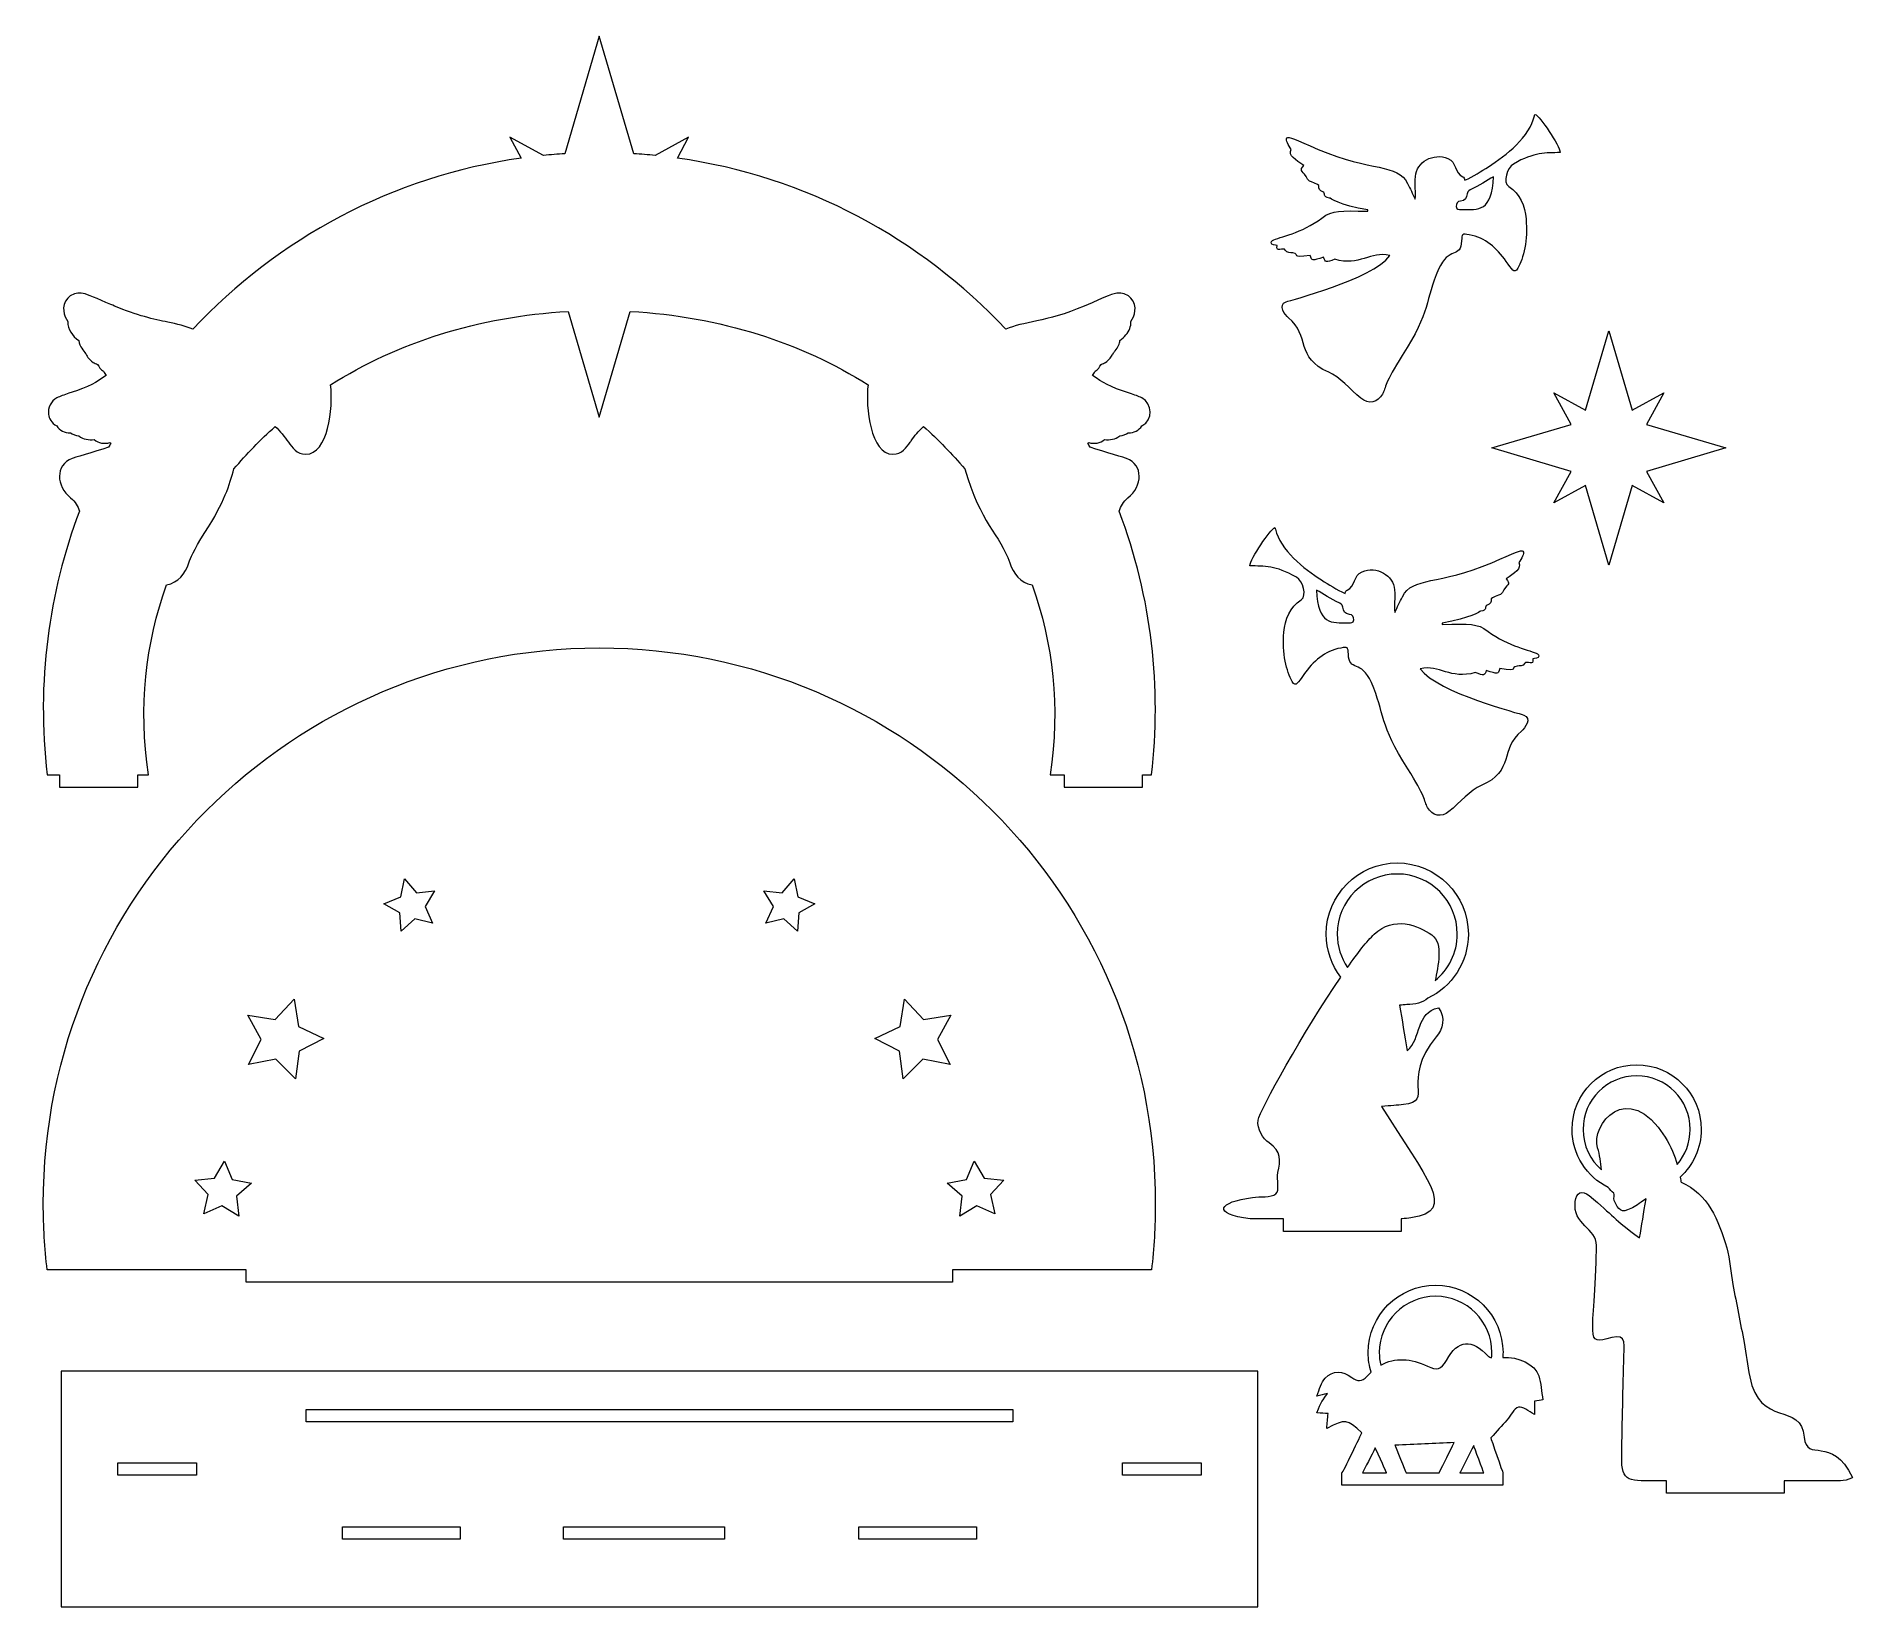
# Model space of a CAD drawing. Header units: inches. Extents: x -154 to 309, y 687 to 1087.
import ezdxf

# ---------------------------------------------------------------- set-up
doc = ezdxf.new("R2010")
doc.units = ezdxf.units.IN
doc.header["$MEASUREMENT"] = 0
doc.layers.add('_U+0421_U+043B_U+043E_U+0439 1', color=7, linetype='Continuous')

# ---------------------------------------------------------------- blocks, each defined once
blk = doc.blocks.new('block 3')
at = {"layer": '_U+0421_U+043B_U+043E_U+0439 1', "color": 1, "lineweight": 5, "true_color": 0xff000d}
for points in [[(-53.22, 860.73), (-57.75, 861.8), (-61.21, 858.67), (-61.59, 863.31), (-65.63, 865.63), (-61.33, 867.43), (-60.38, 871.99), (-57.34, 868.46), (-52.71, 868.96), (-55.13, 864.98), (-53.22, 860.73)], [(40.07, 863.31), (39.69, 858.67), (36.23, 861.8), (31.7, 860.73), (33.61, 864.98), (31.19, 868.96), (35.82, 868.46), (38.86, 871.99), (39.81, 867.43), (44.11, 865.63), (40.07, 863.31)], [(-87.26, 828.1), (-88.16, 821.08), (-93.17, 826.06), (-100.12, 824.75), (-96.93, 831.06), (-100.33, 837.26), (-93.34, 836.18), (-88.49, 841.33), (-87.36, 834.35), (-80.97, 831.33), (-87.26, 828.1)], [(66.64, 821.08), (65.74, 828.1), (59.45, 831.33), (65.84, 834.35), (66.97, 841.33), (71.82, 836.18), (78.81, 837.26), (75.41, 831.06), (78.6, 824.75), (71.65, 826.06), (66.64, 821.08)], [(-103.18, 791.14), (-102.62, 786.12), (-106.95, 788.73), (-111.54, 786.64), (-110.4, 791.56), (-113.8, 795.29), (-108.77, 795.72), (-106.28, 800.11), (-104.31, 795.46), (-99.37, 794.45), (-103.18, 791.14)], [(90.02, 786.64), (85.43, 788.73), (81.1, 786.12), (81.66, 791.14), (77.85, 794.45), (82.79, 795.46), (84.76, 800.11), (87.25, 795.72), (92.29, 795.29), (88.88, 791.56), (90.02, 786.64)]]:
    blk.add_lwpolyline(points, dxfattribs=at)
blk.add_open_spline([(-10.76, 930.81), (-88.99, 930.81), (-152.4, 867.4), (-152.4, 789.17), (-152.4, 783.5), (-152.06, 777.91), (-151.41, 772.41), (-151.41, 772.41), (-100.76, 772.41), (-100.76, 772.41), (-100.76, 772.41), (-100.76, 769.24), (-100.76, 769.24), (-100.76, 769.24), (79.24, 769.24), (79.24, 769.24), (79.24, 769.24), (79.24, 772.41), (79.24, 772.41), (79.24, 772.41), (129.89, 772.41), (129.89, 772.41), (130.54, 777.91), (130.88, 783.5), (130.88, 789.17), (130.88, 867.4), (67.47, 930.81), (-10.76, 930.81)], degree=3, knots=[0, 0, 0, 0, 1, 1, 1, 2, 2, 2, 3, 3, 3, 4, 4, 4, 5, 5, 5, 6, 6, 6, 7, 7, 7, 8, 8, 8, 9, 9, 9, 9], dxfattribs=at)
blk = doc.blocks.new('block 2')
at = {"layer": '_U+0421_U+043B_U+043E_U+0439 1'}
blk.add_blockref('block 3', (0, 0), dxfattribs=at)
blk = doc.blocks.new('block 5')
at = {"layer": '_U+0421_U+043B_U+043E_U+0439 1', "color": 1, "lineweight": 5, "true_color": 0xff000d}
for points in [[(-147.83, 746.63), (-147.83, 686.63), (156.97, 686.63), (156.97, 746.63), (-147.83, 746.63)], [(94.57, 733.67), (-85.43, 733.67), (-85.43, 736.84), (94.57, 736.84), (94.57, 733.67)], [(-113.4, 720.09), (-133.4, 720.09), (-133.4, 723.27), (-113.4, 723.27), (-113.4, 720.09)], [(142.54, 720.09), (122.54, 720.09), (122.54, 723.27), (142.54, 723.27), (142.54, 720.09)], [(-46.19, 703.8), (-76.19, 703.8), (-76.19, 706.97), (-46.19, 706.97), (-46.19, 703.8)], [(21.11, 703.8), (-19.89, 703.8), (-19.89, 706.97), (21.11, 706.97), (21.11, 703.8)], [(85.34, 703.8), (55.34, 703.8), (55.34, 706.97), (85.34, 706.97), (85.34, 703.8)]]:
    blk.add_lwpolyline(points, dxfattribs=at)
blk = doc.blocks.new('block 4')
at = {"layer": '_U+0421_U+043B_U+043E_U+0439 1'}
blk.add_blockref('block 5', (0, 0), dxfattribs=at)

msp = doc.modelspace()

# ---------------------------------------------------------------- linework, layer by layer
at = {"layer": '_U+0421_U+043B_U+043E_U+0439 1', "color": 1, "lineweight": 5, "true_color": 0xff000d}
msp.add_lwpolyline([(256, 975.77), (260.38, 967.76), (252.33, 972.14), (246.37, 951.91), (240.47, 972.14), (232.41, 967.76), (236.79, 975.77), (216.61, 981.72), (236.79, 987.67), (232.41, 995.73), (240.47, 991.35), (246.37, 1011.53), (252.33, 991.35), (260.38, 995.73), (256, 987.67), (276.18, 981.72), (256, 975.77)], dxfattribs=at)
for points, knots in [([(129.9, 898.52), (129.9, 898.52), (127.65, 898.52), (127.65, 898.52), (127.65, 898.52), (127.65, 895.35), (127.65, 895.35), (127.65, 895.35), (107.65, 895.35), (107.65, 895.35), (107.65, 895.35), (107.65, 898.52), (107.65, 898.52), (107.65, 898.52), (104.11, 898.52), (104.11, 898.52), (106.66, 915.65), (104.86, 932.04), (99.47, 946.86), (96.47, 947.45), (94.78, 949.63), (93.79, 952.51), (91.29, 959.74), (86.24, 962.57), (82.33, 976.4), (79.12, 980.22), (75.61, 983.82), (71.82, 987.19), (70.9, 986.38), (69.98, 985.33), (69.02, 984.01), (68.81, 983.72), (68.62, 983.43), (68.44, 983.18), (67.55, 981.88), (66.33, 980.11), (64.04, 980.11), (58.33, 980.1), (56.99, 992.1), (57.69, 997.8), (40.75, 1008.52), (20.12, 1015.23), (-2.86, 1016.49), (-2.86, 1016.49), (-10.79, 989.54), (-10.79, 989.54), (-10.79, 989.54), (-18.67, 1016.49), (-18.67, 1016.49), (-41.64, 1015.23), (-62.27, 1008.51), (-79.2, 997.8), (-78.47, 991.82), (-79.89, 980.11), (-85.55, 980.11), (-85.55, 980.11), (-85.55, 980.11), (-85.55, 980.11), (-87.84, 980.11), (-89.06, 981.88), (-89.95, 983.18), (-90.93, 984.6), (-92.03, 986.04), (-93.33, 987.18), (-97.12, 983.82), (-100.64, 980.21), (-103.85, 976.38), (-105.01, 972.29), (-106.1, 968.17), (-111.22, 960.22), (-114.29, 955.45), (-114.9, 953.68), (-115.3, 952.51), (-116.29, 949.65), (-117.96, 947.46), (-120.98, 946.86), (-126.37, 932.03), (-128.17, 915.65), (-125.63, 898.52), (-125.63, 898.52), (-128.29, 898.52), (-128.29, 898.52), (-128.29, 898.52), (-128.29, 895.35), (-128.29, 895.35), (-128.29, 895.35), (-148.29, 895.35), (-148.29, 895.35), (-148.29, 895.35), (-148.29, 898.52), (-148.29, 898.52), (-148.29, 898.52), (-151.41, 898.52), (-151.41, 898.52), (-154.18, 921.99), (-151.04, 944.96), (-143.2, 965.6), (-143.64, 966.91), (-144.17, 967.97), (-145.43, 969), (-149.17, 972.09), (-149.42, 977.34), (-145.06, 979.07), (-145.06, 979.07), (-139.36, 980.72), (-135.77, 981.91), (-135.59, 982.26), (-135.4, 982.61), (-135.21, 982.96), (-135.3, 983), (-135.38, 983.04), (-135.46, 983.09), (-136.89, 982.75), (-138.34, 982.88), (-139.43, 983.85), (-140.83, 983.75), (-142.19, 983.83), (-143.32, 984.81), (-144.15, 984.91), (-144.88, 985.16), (-145.5, 985.55), (-146.99, 985.52), (-148.23, 986.22), (-148.97, 987.35), (-150.41, 988.1), (-150.92, 989.28), (-151.06, 990.27), (-151.3, 991.9), (-150.42, 993.67), (-148.96, 994.46), (-148.14, 994.91), (-147.13, 995.23), (-145.86, 995.64), (-140.37, 997.4), (-138.99, 998.38), (-136.37, 1000.22), (-136.66, 1000.52), (-136.9, 1000.87), (-137.08, 1001.26), (-137.78, 1001.76), (-138.25, 1002.36), (-138.56, 1003.01), (-139.02, 1003.17), (-139.35, 1003.31), (-139.7, 1003.53), (-140.89, 1004.28), (-141.39, 1005.39), (-141.62, 1005.75), (-142.12, 1006.51), (-143.19, 1007.48), (-143.37, 1009.07), (-144.99, 1010.33), (-146.22, 1011.85), (-146.19, 1013.93), (-147.01, 1015.32), (-148.09, 1017.78), (-146.14, 1019.91), (-145.4, 1020.72), (-144.35, 1021.17), (-143.21, 1021.17), (-141.91, 1021.17), (-140.81, 1020.69), (-137.55, 1019.27), (-136.64, 1018.87), (-135.55, 1018.4), (-134.25, 1017.85), (-128.54, 1015.41), (-124.18, 1014.5), (-120.67, 1013.76), (-118.34, 1013.27), (-116.16, 1012.81), (-114.29, 1011.94), (-92.71, 1035.05), (-63.48, 1050.93), (-30.63, 1055.54), (-30.63, 1055.54), (-33.52, 1060.84), (-33.52, 1060.84), (-33.52, 1060.84), (-25, 1056.21), (-25, 1056.21), (-23.19, 1056.39), (-21.38, 1056.54), (-19.55, 1056.65), (-19.55, 1056.65), (-10.79, 1086.56), (-10.79, 1086.56), (-10.79, 1086.56), (-1.97, 1056.65), (-1.97, 1056.65), (-0.14, 1056.54), (1.68, 1056.39), (3.48, 1056.21), (3.48, 1056.21), (12, 1060.84), (12, 1060.84), (12, 1060.84), (9.12, 1055.54), (9.12, 1055.54), (41.96, 1050.93), (71.19, 1035.05), (92.77, 1011.94), (97.21, 1014), (102.91, 1013.66), (112.74, 1017.85), (118.7, 1020.39), (120.03, 1021.17), (121.69, 1021.17), (122.84, 1021.17), (123.88, 1020.72), (124.63, 1019.91), (126.58, 1017.78), (125.5, 1015.32), (124.68, 1013.93), (124.69, 1012.74), (124.26, 1011.54), (123.39, 1010.5), (122.94, 1009.97), (122.41, 1009.5), (121.86, 1009.07), (121.77, 1008.28), (121.41, 1007.41), (120.65, 1006.47), (120.48, 1006.26), (120.3, 1006.05), (120.1, 1005.74), (120.07, 1005.69), (120.04, 1005.64), (120, 1005.58), (119.72, 1005.09), (119.2, 1004.18), (118.19, 1003.53), (117.84, 1003.31), (117.5, 1003.17), (117.05, 1003.01), (116.74, 1002.36), (116.26, 1001.76), (115.56, 1001.25), (115.38, 1000.87), (115.14, 1000.52), (114.85, 1000.22), (117.57, 998.31), (118.99, 997.36), (124.34, 995.64), (125.62, 995.23), (126.62, 994.91), (127.44, 994.46), (130.14, 992.99), (130.45, 988.91), (127.45, 987.35), (126.7, 986.19), (125.44, 985.52), (123.98, 985.55), (123.37, 985.16), (122.64, 984.91), (121.8, 984.81), (120.68, 983.84), (119.33, 983.75), (117.92, 983.85), (116.83, 982.89), (115.38, 982.75), (113.94, 983.09), (113.86, 983.04), (113.78, 983), (113.7, 982.96), (113.89, 982.61), (114.07, 982.26), (114.26, 981.91), (117.86, 980.72), (123.54, 979.08), (123.54, 979.08), (127.89, 977.34), (127.66, 972.1), (123.91, 969), (122.66, 967.97), (122.13, 966.91), (121.68, 965.6), (130.07, 943.53), (132.48, 920.45), (129.9, 898.52)], [0, 0, 0, 0, 1, 1, 1, 2, 2, 2, 3, 3, 3, 4, 4, 4, 5, 5, 5, 6, 6, 6, 7, 7, 7, 8, 8, 8, 9, 9, 9, 10, 10, 10, 11, 11, 11, 12, 12, 12, 13, 13, 13, 14, 14, 14, 15, 15, 15, 16, 16, 16, 17, 17, 17, 18, 18, 18, 19, 19, 19, 20, 20, 20, 21, 21, 21, 22, 22, 22, 23, 23, 23, 24, 24, 24, 25, 25, 25, 26, 26, 26, 27, 27, 27, 28, 28, 28, 29, 29, 29, 30, 30, 30, 31, 31, 31, 32, 32, 32, 33, 33, 33, 34, 34, 34, 35, 35, 35, 36, 36, 36, 37, 37, 37, 38, 38, 38, 39, 39, 39, 40, 40, 40, 41, 41, 41, 42, 42, 42, 43, 43, 43, 44, 44, 44, 45, 45, 45, 46, 46, 46, 47, 47, 47, 48, 48, 48, 49, 49, 49, 50, 50, 50, 51, 51, 51, 52, 52, 52, 53, 53, 53, 54, 54, 54, 55, 55, 55, 56, 56, 56, 57, 57, 57, 58, 58, 58, 59, 59, 59, 60, 60, 60, 61, 61, 61, 62, 62, 62, 63, 63, 63, 64, 64, 64, 65, 65, 65, 66, 66, 66, 67, 67, 67, 68, 68, 68, 69, 69, 69, 70, 70, 70, 71, 71, 71, 72, 72, 72, 73, 73, 73, 74, 74, 74, 75, 75, 75, 76, 76, 76, 77, 77, 77, 78, 78, 78, 79, 79, 79, 80, 80, 80, 81, 81, 81, 82, 82, 82, 83, 83, 83, 84, 84, 84, 85, 85, 85, 86, 86, 86, 87, 87, 87, 88, 88, 88, 89, 89, 89, 90, 90, 90, 91, 91, 91, 92, 92, 92, 93, 93, 93, 93]), ([(220.9, 1048.33), (219.33, 1049.39), (220.49, 1053.09), (222.12, 1054.04), (227.51, 1057.19), (230.26, 1056.79), (233.99, 1056.97), (233.89, 1058.71), (228.82, 1066.33), (227.6, 1066.68), (227.55, 1066.55), (227.46, 1066.42), (227.43, 1066.28), (226.34, 1061.07), (220.26, 1056.19), (215.72, 1053.35), (213.92, 1052.22), (211.86, 1050.87), (209.74, 1049.93), (209.61, 1050.33), (209.48, 1050.69), (209.24, 1050.79), (207.12, 1051.65), (207.61, 1054.57), (205.42, 1055.47), (201.74, 1056.99), (197.33, 1054.55), (197.13, 1050.85), (197.01, 1048.63), (197.2, 1046.87), (197.09, 1045.07), (196.42, 1046.46), (195.79, 1047.78), (195.15, 1049.08), (192.56, 1054.28), (185.94, 1051.96), (172.32, 1057.77), (166.47, 1060.26), (164.85, 1061.16), (164.41, 1060.69), (163.85, 1060.08), (164.87, 1058.84), (165.51, 1057.77), (164.61, 1056.2), (166.7, 1055.08), (168.67, 1053.65), (167.59, 1052.32), (168.15, 1052.59), (169.29, 1050.85), (169.56, 1050.44), (169.76, 1049.92), (170.14, 1049.68), (170.43, 1049.5), (172.59, 1048.88), (172.53, 1048.58), (172.31, 1047.65), (172.82, 1047.24), (173.58, 1046.95), (174.41, 1046.62), (173.27, 1045.63), (175.27, 1045.38), (175.27, 1045.38), (177.81, 1043.57), (185.01, 1042.34), (185, 1042.24), (184.99, 1042.15), (184.99, 1042.05), (177.86, 1042.05), (176.24, 1042.47), (173.3, 1040.27), (168.1, 1036.36), (162.46, 1035.5), (160.69, 1034.53), (160.52, 1034.44), (160.36, 1034.13), (160.39, 1033.95), (160.46, 1033.45), (161.43, 1033.4), (161.92, 1033.31), (161.5, 1031.24), (163.53, 1032.97), (163.98, 1032.13), (164.43, 1031.28), (165.23, 1031.53), (165.91, 1031.4), (168.02, 1030.98), (165.02, 1030.05), (170.35, 1030.78), (170.77, 1029.22), (170.78, 1029.39), (173.76, 1030.3), (174.2, 1028.97), (174.35, 1028.95), (176.58, 1029.77), (182.95, 1027.94), (185.62, 1031.9), (190.62, 1030.74), (186.02, 1024.55), (165.05, 1019.3), (164.21, 1018.96), (162.01, 1018.09), (163.94, 1015.58), (164.78, 1014.89), (170.42, 1010.22), (166.5, 1004.75), (175.04, 1001.02), (177.72, 999.86), (180.56, 996.68), (183.26, 994.37), (185.16, 992.75), (187.6, 993.27), (188.76, 995.45), (189.64, 997.11), (189.21, 998.21), (193.78, 1005.3), (201.04, 1016.58), (199.59, 1019.29), (203.02, 1027.22), (205.6, 1033.16), (208.72, 1029.85), (208.9, 1034.47), (208.97, 1036.28), (209.09, 1036.34), (210.86, 1036.03), (214.99, 1035.33), (217.81, 1032.63), (220.27, 1029.25), (221.7, 1027.3), (222.25, 1025.9), (223.19, 1027.49), (224.67, 1029.99), (225.83, 1034.7), (225.31, 1040.05), (224.98, 1043.41), (223.86, 1046.36), (220.9, 1048.33)], [0, 0, 0, 0, 1, 1, 1, 2, 2, 2, 3, 3, 3, 4, 4, 4, 5, 5, 5, 6, 6, 6, 7, 7, 7, 8, 8, 8, 9, 9, 9, 10, 10, 10, 11, 11, 11, 12, 12, 12, 13, 13, 13, 14, 14, 14, 15, 15, 15, 16, 16, 16, 17, 17, 17, 18, 18, 18, 19, 19, 19, 20, 20, 20, 21, 21, 21, 22, 22, 22, 23, 23, 23, 24, 24, 24, 25, 25, 25, 26, 26, 26, 27, 27, 27, 28, 28, 28, 29, 29, 29, 30, 30, 30, 31, 31, 31, 32, 32, 32, 33, 33, 33, 34, 34, 34, 35, 35, 35, 36, 36, 36, 37, 37, 37, 38, 38, 38, 39, 39, 39, 40, 40, 40, 41, 41, 41, 42, 42, 42, 43, 43, 43, 44, 44, 44, 45, 45, 45, 45]), ([(208.78, 1042.44), (208.27, 1042.44), (207.56, 1042.39), (207.53, 1043.19), (207.5, 1043.9), (207.93, 1044.55), (208.59, 1044.6), (209.83, 1044.71), (210.17, 1045.41), (210.31, 1046.46), (210.35, 1046.8), (210.53, 1047.05), (211.11, 1047.44), (213.48, 1048.53), (215.25, 1049.78), (217.05, 1050.8), (216.53, 1041.82), (213.4, 1042.45), (208.78, 1042.44)], [0, 0, 0, 0, 1, 1, 1, 2, 2, 2, 3, 3, 3, 4, 4, 4, 5, 5, 5, 6, 6, 6, 6]), ([(228.26, 929.28), (226.49, 930.25), (220.86, 931.11), (215.65, 935.01), (212.72, 937.22), (211.09, 936.8), (203.97, 936.8), (203.96, 936.89), (203.95, 936.99), (203.94, 937.09), (211.14, 938.32), (213.68, 940.13), (213.68, 940.13), (215.68, 940.37), (214.54, 941.37), (215.38, 941.7), (216.13, 941.99), (216.64, 942.4), (216.43, 943.33), (216.36, 943.62), (218.53, 944.25), (218.81, 944.43), (219.19, 944.67), (219.4, 945.19), (219.66, 945.6), (220.81, 947.34), (221.36, 947.07), (220.28, 948.4), (222.25, 949.83), (224.34, 950.95), (223.45, 952.52), (224.09, 953.58), (225.1, 954.82), (224.54, 955.43), (224.11, 955.91), (222.49, 955.01), (216.63, 952.51), (203.01, 946.71), (196.4, 949.03), (193.81, 943.83), (193.16, 942.53), (192.54, 941.21), (191.86, 939.82), (191.75, 941.61), (191.94, 943.38), (191.82, 945.6), (191.62, 949.3), (187.21, 951.73), (183.53, 950.22), (181.34, 949.32), (181.83, 946.4), (179.72, 945.53), (179.48, 945.44), (179.35, 945.08), (179.21, 944.68), (177.09, 945.62), (175.04, 946.97), (173.23, 948.1), (168.7, 950.94), (162.61, 955.82), (161.52, 961.03), (161.49, 961.17), (161.41, 961.3), (161.35, 961.43), (160.13, 961.08), (155.07, 953.45), (154.96, 951.72), (158.69, 951.54), (161.45, 951.94), (166.83, 948.78), (168.46, 947.83), (169.62, 944.14), (168.05, 943.08), (165.1, 941.11), (163.97, 938.15), (163.64, 934.8), (163.13, 929.45), (164.29, 924.74), (165.77, 922.23), (166.7, 920.65), (167.26, 922.05), (168.68, 924), (171.14, 927.38), (173.97, 930.08), (178.1, 930.78), (179.87, 931.08), (179.99, 931.02), (180.05, 929.22), (180.23, 924.6), (183.36, 927.91), (185.93, 921.97), (189.36, 914.04), (187.91, 911.33), (195.18, 900.05), (199.74, 892.96), (199.32, 891.85), (200.2, 890.2), (201.35, 888.02), (203.79, 887.5), (205.69, 889.12), (208.4, 891.43), (211.23, 894.6), (213.91, 895.77), (222.46, 899.5), (218.53, 904.97), (224.18, 909.64), (225.01, 910.33), (226.94, 912.84), (224.75, 913.71), (223.9, 914.05), (202.94, 919.3), (198.33, 925.49), (203.33, 926.65), (206, 922.69), (212.38, 924.51), (214.6, 923.7), (214.75, 923.72), (215.2, 925.05), (218.17, 924.14), (218.18, 923.96), (218.6, 925.53), (223.94, 924.8), (220.93, 925.73), (223.04, 926.15), (223.73, 926.28), (224.53, 926.02), (224.98, 926.88), (225.42, 927.71), (227.45, 925.98), (227.03, 928.06), (227.52, 928.15), (228.49, 928.19), (228.57, 928.7), (228.59, 928.88), (228.43, 929.19), (228.26, 929.28)], [0, 0, 0, 0, 1, 1, 1, 2, 2, 2, 3, 3, 3, 4, 4, 4, 5, 5, 5, 6, 6, 6, 7, 7, 7, 8, 8, 8, 9, 9, 9, 10, 10, 10, 11, 11, 11, 12, 12, 12, 13, 13, 13, 14, 14, 14, 15, 15, 15, 16, 16, 16, 17, 17, 17, 18, 18, 18, 19, 19, 19, 20, 20, 20, 21, 21, 21, 22, 22, 22, 23, 23, 23, 24, 24, 24, 25, 25, 25, 26, 26, 26, 27, 27, 27, 28, 28, 28, 29, 29, 29, 30, 30, 30, 31, 31, 31, 32, 32, 32, 33, 33, 33, 34, 34, 34, 35, 35, 35, 36, 36, 36, 37, 37, 37, 38, 38, 38, 39, 39, 39, 40, 40, 40, 41, 41, 41, 42, 42, 42, 43, 43, 43, 44, 44, 44, 45, 45, 45, 45]), ([(180.17, 937.19), (175.55, 937.2), (172.43, 936.57), (171.91, 945.55), (173.71, 944.53), (175.48, 943.28), (177.84, 942.19), (178.43, 941.8), (178.6, 941.55), (178.65, 941.21), (178.79, 940.16), (179.12, 939.46), (180.36, 939.35), (181.03, 939.3), (181.45, 938.65), (181.43, 937.93), (181.39, 937.14), (180.68, 937.19), (180.17, 937.19)], [0, 0, 0, 0, 1, 1, 1, 2, 2, 2, 3, 3, 3, 4, 4, 4, 5, 5, 5, 6, 6, 6, 6]), ([(200.28, 841.57), (206.39, 844.49), (210.62, 850.72), (210.62, 857.93), (210.62, 867.91), (202.5, 876.04), (192.51, 876.04), (182.53, 876.04), (174.41, 867.91), (174.41, 857.93), (174.41, 853.81), (175.79, 850.01), (178.11, 846.97), (168.79, 833.28), (157.39, 812.94), (157.06, 810.53), (156.77, 808.39), (158.31, 805.74), (159.87, 804.74), (163.13, 802.63), (162.75, 800.19), (162.13, 797.2), (161.75, 795.38), (162.58, 792.56), (161.61, 791.81), (160.22, 790.72), (157.68, 791.14), (155.63, 790.86), (146.96, 789.68), (145.14, 786.72), (155.05, 785.38), (155.05, 785.38), (163.53, 785.38), (163.53, 785.38), (163.53, 785.38), (163.53, 782.2), (163.53, 782.2), (163.53, 782.2), (193.53, 782.2), (193.53, 782.2), (193.53, 782.2), (193.53, 785.38), (193.53, 785.38), (193.53, 785.38), (193.73, 785.38), (193.73, 785.38), (194.49, 785.47), (195.25, 785.56), (196.01, 785.67), (208.2, 787.29), (199.71, 795.84), (188.53, 814.01), (190.91, 814.21), (192.5, 814.32), (194.09, 814.49), (202.19, 815.34), (193.06, 820.27), (202.45, 831.76), (204.1, 833.79), (204.95, 836.58), (203.02, 839.15), (197.18, 838.01), (198.77, 831.45), (195.04, 828.18), (194.34, 832.41), (193.75, 835.99), (193.11, 839.83), (193.74, 839.86), (194.35, 839.91), (194.96, 839.99), (197.08, 839.86), (199.01, 840.51), (200.28, 841.57)], [0, 0, 0, 0, 1, 1, 1, 2, 2, 2, 3, 3, 3, 4, 4, 4, 5, 5, 5, 6, 6, 6, 7, 7, 7, 8, 8, 8, 9, 9, 9, 10, 10, 10, 11, 11, 11, 12, 12, 12, 13, 13, 13, 14, 14, 14, 15, 15, 15, 16, 16, 16, 17, 17, 17, 18, 18, 18, 19, 19, 19, 20, 20, 20, 21, 21, 21, 22, 22, 22, 23, 23, 23, 24, 24, 24, 24]), ([(186.62, 857.87), (184.81, 856.15), (182.44, 853.13), (179.82, 849.42), (178.18, 851.86), (177.23, 854.78), (177.23, 857.93), (177.23, 866.36), (184.09, 873.22), (192.51, 873.22), (200.94, 873.22), (207.8, 866.36), (207.8, 857.93), (207.8, 853.15), (205.6, 848.88), (202.15, 846.07), (202.89, 849.57), (204.28, 855.63), (201.35, 857.69), (197.83, 860.15), (191.66, 862.68), (186.62, 857.87)], [0, 0, 0, 0, 1, 1, 1, 2, 2, 2, 3, 3, 3, 4, 4, 4, 5, 5, 5, 6, 6, 6, 7, 7, 7, 7]), ([(296.2, 729.81), (295.46, 738.9), (284.74, 732.14), (282.29, 745.19), (281.74, 748.08), (281.39, 751.01), (280.86, 753.91), (279.95, 758.84), (278.93, 763.74), (278.03, 768.66), (277.45, 771.78), (277.33, 775), (276.45, 778.02), (274.38, 785.09), (271.66, 791.83), (264.81, 794.74), (264.77, 794.94), (264.7, 795.39), (264.57, 796.02), (267.88, 799.04), (269.95, 803.37), (269.95, 808.19), (269.95, 817.27), (262.57, 824.65), (253.49, 824.65), (244.41, 824.65), (237.03, 817.27), (237.03, 808.19), (237.03, 801.7), (240.8, 796.09), (246.26, 793.4), (246.64, 792.88), (247.1, 792.39), (247.68, 791.94), (247.99, 791.69), (247.56, 790.65), (247.8, 790.11), (248.9, 787.56), (249.49, 786.83), (252.05, 788.01), (253.13, 788.5), (254.07, 789.29), (255.88, 790.5), (255.25, 786.69), (254.79, 783.92), (254.23, 780.53), (247.5, 785.46), (247.75, 786.06), (241.39, 791.31), (239.56, 792.82), (238.18, 792.16), (237.86, 789.82), (237.06, 783.91), (243.36, 782.95), (243.27, 778.64), (242.77, 754.36), (239.92, 753.14), (247.16, 755.16), (251.1, 756.26), (250.29, 753.21), (250.2, 749.02), (250.02, 740.59), (249.74, 732.16), (249.72, 723.73), (249.7, 717.82), (252.54, 718.7), (261.08, 718.7), (261.08, 718.7), (261.08, 715.53), (261.08, 715.53), (261.08, 715.53), (291.08, 715.53), (291.08, 715.53), (291.08, 715.53), (291.08, 718.7), (291.08, 718.7), (291.08, 718.7), (305.41, 718.7), (305.41, 718.7), (306.38, 718.7), (307.34, 718.92), (308.21, 719.35), (308.31, 719.4), (308.42, 719.45), (308.52, 719.5), (303.11, 730.72), (296.75, 723.09), (296.2, 729.81)], [0, 0, 0, 0, 1, 1, 1, 2, 2, 2, 3, 3, 3, 4, 4, 4, 5, 5, 5, 6, 6, 6, 7, 7, 7, 8, 8, 8, 9, 9, 9, 10, 10, 10, 11, 11, 11, 12, 12, 12, 13, 13, 13, 14, 14, 14, 15, 15, 15, 16, 16, 16, 17, 17, 17, 18, 18, 18, 19, 19, 19, 20, 20, 20, 21, 21, 21, 22, 22, 22, 23, 23, 23, 24, 24, 24, 25, 25, 25, 26, 26, 26, 27, 27, 27, 28, 28, 28, 29, 29, 29, 29]), ([(260.77, 806.22), (251.18, 821.32), (241.62, 809.18), (243.54, 803.48), (244.14, 801.71), (244.26, 799.75), (244.58, 797.87), (241.69, 800.37), (239.85, 804.07), (239.85, 808.19), (239.85, 815.71), (245.97, 821.83), (253.49, 821.83), (261.01, 821.83), (267.13, 815.71), (267.13, 808.19), (267.13, 804.78), (265.87, 801.66), (263.8, 799.27), (263.19, 801.37), (262.25, 803.9), (260.77, 806.22)], [0, 0, 0, 0, 1, 1, 1, 2, 2, 2, 3, 3, 3, 4, 4, 4, 5, 5, 5, 6, 6, 6, 7, 7, 7, 7]), ([(228.59, 745.38), (227.71, 748.37), (223.26, 750.4), (219.39, 750.05), (219.42, 750.48), (219.45, 750.9), (219.45, 751.33), (219.45, 760.8), (211.74, 768.5), (202.28, 768.5), (192.81, 768.5), (185.11, 760.8), (185.11, 751.33), (185.11, 749.6), (185.37, 747.93), (185.85, 746.35), (185.5, 746.04), (185.16, 745.7), (184.83, 745.33), (183.49, 743.86), (182.34, 743.95), (180.91, 745.02), (178.62, 746.74), (176.14, 746.87), (174.13, 744.85), (173.08, 743.8), (172.77, 742), (172, 740.26), (173.02, 740.5), (173.67, 740.65), (174.75, 740.9), (172.63, 737.91), (173.37, 739.25), (172.02, 736.02), (173.17, 735.93), (174.09, 735.85), (174.88, 735.79), (174.77, 734.49), (174.68, 733.39), (174.57, 732.02), (179.4, 734.5), (179.63, 734.46), (183.49, 730.91), (183.39, 730.7), (178.66, 720.72), (178.42, 720.72), (178.42, 720.72), (178.42, 717.54), (178.42, 717.54), (178.42, 717.54), (219.42, 717.54), (219.42, 717.54), (219.42, 717.54), (219.42, 720.72), (219.42, 720.72), (219.39, 720.72), (216.35, 729.56), (216.34, 729.59), (217.87, 731.29), (219.19, 732.72), (220.46, 734.17), (221.45, 735.3), (222.22, 737.14), (223.39, 737.44), (224.46, 737.71), (225.94, 736.33), (227.49, 735.56), (227.49, 735.56), (227.49, 738.97), (227.49, 738.97), (228.3, 739.09), (229.08, 739.2), (229.59, 739.27), (229.25, 741.48), (229.15, 743.49), (228.59, 745.38)], [0, 0, 0, 0, 1, 1, 1, 2, 2, 2, 3, 3, 3, 4, 4, 4, 5, 5, 5, 6, 6, 6, 7, 7, 7, 8, 8, 8, 9, 9, 9, 10, 10, 10, 11, 11, 11, 12, 12, 12, 13, 13, 13, 14, 14, 14, 15, 15, 15, 16, 16, 16, 17, 17, 17, 18, 18, 18, 19, 19, 19, 20, 20, 20, 21, 21, 21, 22, 22, 22, 23, 23, 23, 24, 24, 24, 25, 25, 25, 25]), ([(216.56, 750.01), (216.2, 750.1), (215.88, 750.24), (215.69, 750.45), (211.52, 754.91), (208.04, 754.74), (205.05, 749.36), (203.71, 746.94), (202.49, 746.79), (200.22, 747.86), (195.98, 749.87), (191.92, 750.18), (188.29, 748.15), (188.06, 749.17), (187.93, 750.24), (187.93, 751.33), (187.93, 759.25), (194.37, 765.68), (202.28, 765.68), (210.19, 765.68), (216.62, 759.25), (216.62, 751.33), (216.62, 750.89), (216.6, 750.44), (216.56, 750.01)], [0, 0, 0, 0, 1, 1, 1, 2, 2, 2, 3, 3, 3, 4, 4, 4, 5, 5, 5, 6, 6, 6, 7, 7, 7, 8, 8, 8, 8]), ([(183.67, 720.72), (184.24, 721.83), (185.99, 725.25), (186.92, 727.05), (188.96, 722.56), (189.8, 720.72), (189.8, 720.72), (189.8, 720.72), (183.67, 720.72), (183.67, 720.72)], [0, 0, 0, 0, 1, 1, 1, 2, 2, 2, 3, 3, 3, 3]), ([(203.2, 720.72), (203.2, 720.72), (194.79, 720.72), (194.79, 720.72), (194.7, 720.94), (191.98, 727.52), (191.89, 727.74), (197.17, 727.98), (201.94, 728.19), (207.01, 728.42), (206.04, 726.35), (204.34, 723.04), (203.2, 720.72)], [0, 0, 0, 0, 1, 1, 1, 2, 2, 2, 3, 3, 3, 4, 4, 4, 4]), ([(208.43, 720.72), (208.46, 720.76), (208.48, 720.8), (208.5, 720.84), (209.65, 723.09), (210.73, 725.2), (211.98, 727.64), (212.07, 727.39), (214.46, 720.97), (214.55, 720.72), (214.55, 720.72), (208.43, 720.72), (208.43, 720.72)], [0, 0, 0, 0, 1, 1, 1, 2, 2, 2, 3, 3, 3, 4, 4, 4, 4])]:
    msp.add_open_spline(points, degree=3, knots=knots, dxfattribs=at)

# ---------------------------------------------------------------- block references
at = {"layer": '_U+0421_U+043B_U+043E_U+0439 1'}
for name in ['block 2', 'block 4']:
    msp.add_blockref(name, (0, 0), dxfattribs=at)

doc.saveas('drawing.dxf')
